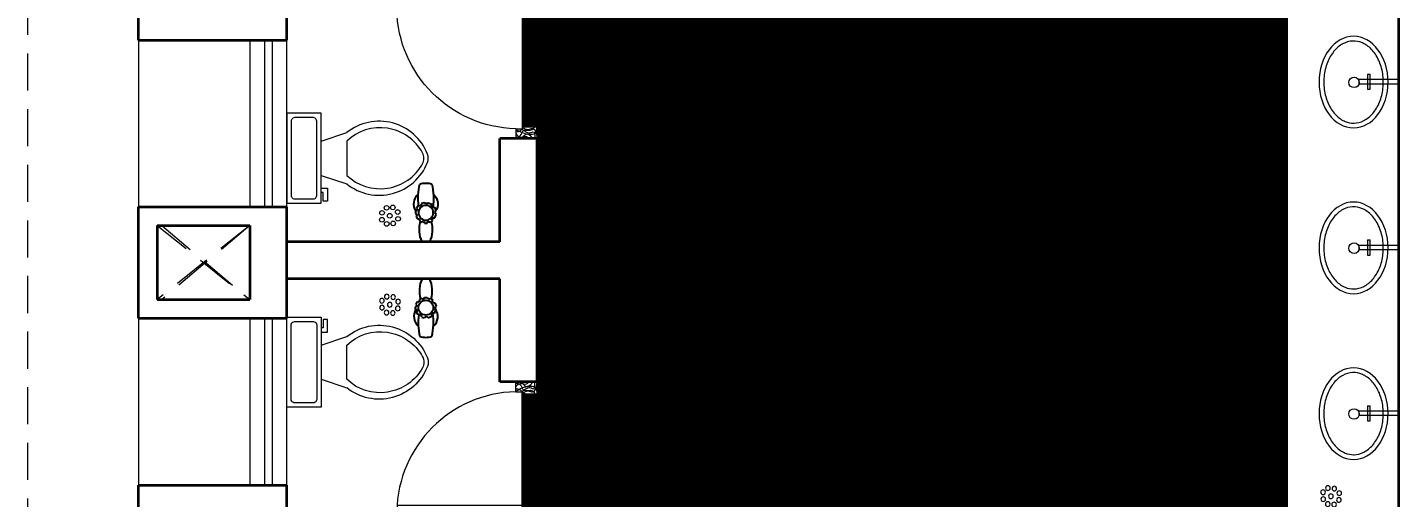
# Model space of a CAD drawing. Header units: millimetres. Extents: x -3092155 to 1661152, y -7085746 to -5505561.
# Drawn here: x -458014 to -450614, y -5519104 to -5516568 of the extents above; entities that cross this region are included whole.
import ezdxf

# ---------------------------------------------------------------- set-up
doc = ezdxf.new("R2010")
doc.units = ezdxf.units.MM
doc.header["$LTSCALE"] = 2
doc.header["$MEASUREMENT"] = 0
doc.linetypes.add('DASHED2', pattern=[0.375, 0.25, -0.125])
for name, color, linetype, lineweight in [('DOOR', 27, 'Continuous', 5), ('FIXTURE', 252, 'Continuous', 0), ('glass', 5, 'Continuous', 15), ('SILL', 74, 'Continuous', 20), ('tap', 97, 'Continuous', 25), ('TEXT', 7, 'Continuous', 13), ('WAll', 250, 'Continuous', 35)]:
    doc.layers.add(name, color=color, linetype=linetype, lineweight=lineweight)
doc.layers.add('DOT', color=7, linetype='DASHED2', lineweight=0, true_color=0x89067c)
doc.layers.add('partation wall', color=7, linetype='Continuous', lineweight=20, true_color=0x525023)
doc.styles.add('style2', font='')
doc.styles.get('style2').set_extended_font_data('Verdana')

# ---------------------------------------------------------------- blocks, each defined once
blk = doc.blocks.new('basin')
at = {"layer": 'FIXTURE', "ltscale": 100}
for p, q in [((-2211987.938715757, -6264987.148804934), (-2211772.992844919, -6264987.148804934)), ((-2211987.938715757, -6264987.148804934), (-2211772.992844919, -6264987.148804934)), ((-2211987.938715757, -6265009.079755379), (-2211987.938715757, -6264987.148804934)), ((-2211772.992844919, -6265009.079755379), (-2211987.938715757, -6265009.079755379)), ((-2211772.992844919, -6265009.079755379), (-2211987.938715757, -6265009.079755379)), ((-2211834.434049898, -6265039.442043141), (-2211834.434049898, -6264957.473339595)), ((-2211834.434049898, -6265039.442043141), (-2211834.434049898, -6264957.473339595)), ((-2211820.780448789, -6264957.473339595), (-2211834.434049898, -6264957.473339595)), ((-2211820.780448789, -6264957.473339595), (-2211820.780448789, -6265039.442043141)), ((-2211820.780448789, -6264957.473339595), (-2211820.780448789, -6265039.442043141)), ((-2211772.992844919, -6264987.148804934), (-2211772.992844919, -6265009.079755379)), ((-2211772.992844919, -6264987.148804934), (-2211772.992844919, -6265009.079755379)), ((-2211820.780448789, -6265039.442043141), (-2211834.434049898, -6265039.442043141)), ((-2211820.780448789, -6265039.442043141), (-2211834.434049898, -6265039.442043141))]:
    blk.add_line(p, q, dxfattribs=at)
blk.add_ellipse((-2211744.932430512, -6265000.506316868), major_axis=(2.915424e-10, -247.0875245118513), ratio=0.7539776258967086, dxfattribs=at)
blk.add_ellipse((-2211744.932430512, -6265000.506316868), major_axis=(2.915424e-10, -247.0875245118513), ratio=0.7539776258967086, dxfattribs=at)
at = {"layer": 'FIXTURE', "ltscale": 100, "extrusion": (0, 0, -1)}
blk.add_ellipse((-2211747.522520602, -6265002.133596567), major_axis=(20.03121675459523, -20.03121675459679), ratio=0.9999999999889306, start_param=5.497787143776604, end_param=11.78097245095619, dxfattribs=at)
at = {"layer": 'FIXTURE', "ltscale": 100}
blk.add_open_spline([(-2211744.932430512, -6265222.038285823), (-2211729.844293521, -6265222.038285823), (-2211714.739852813, -6265219.070630708), (-2211682.622715539, -6265206.033627897), (-2211665.761983091, -6265194.711424908), (-2211635.378659516, -6265164.193944704), (-2211621.900036702, -6265145.00447096), (-2211600.562855119, -6265100.996509678), (-2211592.718241542, -6265076.202318988), (-2211583.953789949, -6265024.297389695), (-2211583.036282316, -6264997.206682354), (-2211588.277771043, -6264944.378497712), (-2211594.435543491, -6264918.660377393), (-2211612.828332594, -6264872.031044121), (-2211625.054080086, -6264851.143239369), (-2211653.559044012, -6264816.786227185), (-2211669.802049444, -6264803.333305369), (-2211703.895768676, -6264784.93182289), (-2211721.716013914, -6264779.936251332), (-2211757.383691007, -6264778.264640405), (-2211775.300297067, -6264781.575023151), (-2211809.972882216, -6264796.602206854), (-2211826.717285034, -6264808.376788828), (-2211856.731163882, -6264839.720164848), (-2211869.958094649, -6264859.280506238), (-2211890.693794102, -6264903.872177592), (-2211898.189733753, -6264928.879336645), (-2211906.219139269, -6264981.017124497), (-2211906.750537866, -6265008.127891761), (-2211900.761562046, -6265060.800402235), (-2211894.242617634, -6265086.342674639), (-2211875.212275237, -6265132.452634026), (-2211862.711003343, -6265152.996676163), (-2211833.78486346, -6265186.564038917), (-2211817.397999551, -6265199.572846884), (-2211783.134118604, -6265217.075971182), (-2211765.283165971, -6265221.62072397), (-2211746.60752821, -6265222.029128866), (-2211745.769979356, -6265222.038285823), (-2211744.932430512, -6265222.038285823)], degree=3, knots=[0, 0, 0, 0, 0.2970024838256002, 0.2970024838256002, 0.6481610773725, 0.6481610773725, 0.9993196709193995, 0.9993196709193995, 1.350478264466299, 1.350478264466299, 1.701636858013198, 1.701636858013198, 2.052795451560098, 2.052795451560098, 2.403954045106998, 2.403954045106998, 2.755112638653898, 2.755112638653898, 3.106271232200797, 3.106271232200797, 3.457429825747696, 3.457429825747696, 3.808588419294596, 3.808588419294596, 4.159747012841496, 4.159747012841496, 4.510905606388394, 4.510905606388394, 4.862064199935295, 4.862064199935295, 5.213222793482194, 5.213222793482194, 5.564381387029092, 5.564381387029092, 5.915539980575991, 5.915539980575991, 6.266698574122892, 6.266698574122892, 6.283185307179584, 6.283185307179584, 6.283185307179584, 6.283185307179584], dxfattribs=at)
blk.add_open_spline([(-2211744.932430512, -6265222.038285823), (-2211729.844293521, -6265222.038285823), (-2211714.739852813, -6265219.070630708), (-2211682.622715539, -6265206.033627897), (-2211665.761983091, -6265194.711424908), (-2211635.378659516, -6265164.193944704), (-2211621.900036702, -6265145.00447096), (-2211600.562855119, -6265100.996509678), (-2211592.718241542, -6265076.202318988), (-2211583.953789949, -6265024.297389695), (-2211583.036282316, -6264997.206682354), (-2211588.277771043, -6264944.378497712), (-2211594.435543491, -6264918.660377393), (-2211612.828332594, -6264872.031044121), (-2211625.054080086, -6264851.143239369), (-2211653.559044012, -6264816.786227185), (-2211669.802049444, -6264803.333305369), (-2211703.895768676, -6264784.93182289), (-2211721.716013914, -6264779.936251332), (-2211757.383691007, -6264778.264640405), (-2211775.300297067, -6264781.575023151), (-2211809.972882216, -6264796.602206854), (-2211826.717285034, -6264808.376788828), (-2211856.731163882, -6264839.720164848), (-2211869.958094649, -6264859.280506238), (-2211890.693794102, -6264903.872177592), (-2211898.189733753, -6264928.879336645), (-2211906.219139269, -6264981.017124497), (-2211906.750537866, -6265008.127891761), (-2211900.761562046, -6265060.800402235), (-2211894.242617634, -6265086.342674639), (-2211875.212275237, -6265132.452634026), (-2211862.711003343, -6265152.996676163), (-2211833.78486346, -6265186.564038917), (-2211817.397999551, -6265199.572846884), (-2211783.134118604, -6265217.075971182), (-2211765.283165971, -6265221.62072397), (-2211746.60752821, -6265222.029128866), (-2211745.769979356, -6265222.038285823), (-2211744.932430512, -6265222.038285823)], degree=3, knots=[0, 0, 0, 0, 0.2970024838256002, 0.2970024838256002, 0.6481610773725, 0.6481610773725, 0.9993196709193995, 0.9993196709193995, 1.350478264466299, 1.350478264466299, 1.701636858013198, 1.701636858013198, 2.052795451560098, 2.052795451560098, 2.403954045106998, 2.403954045106998, 2.755112638653898, 2.755112638653898, 3.106271232200797, 3.106271232200797, 3.457429825747696, 3.457429825747696, 3.808588419294596, 3.808588419294596, 4.159747012841496, 4.159747012841496, 4.510905606388394, 4.510905606388394, 4.862064199935295, 4.862064199935295, 5.213222793482194, 5.213222793482194, 5.564381387029092, 5.564381387029092, 5.915539980575991, 5.915539980575991, 6.266698574122892, 6.266698574122892, 6.283185307179584, 6.283185307179584, 6.283185307179584, 6.283185307179584], dxfattribs=at)
blk = doc.blocks.new('Toilet - top')
for p, q in [((9.750000020786107, -4.499999875283331), (9.750000020786107, -1.499999958427777)), ((-4.874999573884722, -6.374999823318057), (-3.374999615456943, -6.374999823318057)), ((-4.874999573884722, -7.124999802531942), (-4.874999573884722, -6.374999823318057)), ((-2.624999636243054, -7.124999802531942), (-4.874999573884722, -7.124999802531942)), ((-3.374999615456943, -6.374999823318057), (-3.374999615456943, -5.999999833711112)), ((-2.624999636243054, -5.999999833711112), (-2.624999636243054, -7.124999802531942)), ((-0.3749996986013899, -5.999999833711112), (-1.874999657029167, -10.49999970899444)), ((5.625000135109722, -5.999999833711112), (7.125000093537498, -10.49999970899444)), ((5.625000135109722, -10.49999970899444), (-0.3749996986013899, -10.49999970899444))]:
    blk.add_line(p, q)
blk.add_lwpolyline([(10.5, -5.999999833711112), (10.5, 0), (-5.249999563491668, 0), (-5.249999563491668, -5.999999833711112)], close=True)
for points in [[(-4.499999584277778, -1.499999958427777), (-4.499999584277778, -4.499999875283331)], [(9.00000004157222, -0.7499999792138891), (-3.74999960506389, -0.7499999792138891)], [(-3.74999960506389, -5.249999854497221), (9.00000004157222, -5.249999854497221)]]:
    blk.add_lwpolyline(points)
for centre, radius, start, end in [((-3.843749602465627, -1.406249961026039), 0.6629126066274994, 81.86989999999999, 188.1301), ((9.093750038973957, -1.406249961026039), 0.6629126066274994, 351.8699, 98.13009999999998), ((-3.843749602465627, -4.593749872685068), 0.6629126066274994, 171.869898, 278.1301), ((9.093750038973957, -4.593749872685068), 0.6629126066274994, 261.8699, 8.130099999999992), ((5.264671971487866, -16.1853708193428), 9.126764785180747, 141.4691096810948, 248.2605552621038), ((5.774968316447487, -16.3630565146643), 8.496884113945722, 136.3677254423718, 240.9979693939525), ((-0.0146246611728551, -16.18535307943234), 9.126775425236774, 291.7392742039648, 38.53070636800451), ((-0.5249176984752985, -16.36303902073235), 8.496889430624533, 299.0017969815357, 43.63209216694732), ((2.625015013218892, -22.04524776254743), 2, 240.9979693939525, 299.0017969815356), ((2.625015773947752, -22.80526443344873), 2, 248.2605552621038, 291.7392742039647)]:
    blk.add_arc(centre, radius, start, end)
blk = doc.blocks.new('A$C3DC14F32')
at = {"layer": 'DOOR', "ltscale": 100}
for p, q in [((52.99949478264897, 114.9996921028942), (52.99949478264899, 756.7428243851377)), ((83.99949478264897, 79.99969210289419), (83.99949478264898, 755.4110343496443)), ((-0.0005052173510194, -0.000307897105813), (-0.0005052173510194, 114.9996921028942)), ((52.99949478264897, 114.9996921028942), (-0.0005052173510194, 114.9996921028942)), ((52.99949478264897, 79.99969210289419), (52.99949478264897, 114.9996921028942)), ((52.99949478264897, 79.99969210289419), (696.999494782649, 79.99969210289419)), ((64.99949478264897, -0.0003078980371356), (64.99949478264897, 79.99969210289419)), ((684.9994947826488, 79.99969210289419), (684.9994947826488, -0.0003078980371356)), ((696.999494782649, 114.9996921028942), (696.999494782649, 79.99969210289419)), ((696.999494782649, 114.9996921028942), (749.999494782649, 114.9996921028942)), ((749.999494782649, 114.9996921028942), (749.999494782649, -0.000307897105813)), ((64.99949478264897, -0.0003078980371356), (-0.0005052173510194, -0.000307897105813)), ((684.9994947826488, -0.0003078980371356), (749.9994947826491, -0.0003078980371356))]:
    blk.add_line(p, q, dxfattribs=at)
blk.add_arc((40.31417776597399, 100.008927482144), 656.8563987731303, 1.307716759455737, 88.89342584686472, dxfattribs=at)
for points in [[(49.99949478264897, 114.9996921028942), (28.5, 70), (14.5, 33.5), (-0.0005052173510194, 24)], [(26.49949478264898, 114.9996921028942), (8, 91.5), (10.5, 56), (-0.0005052173510194, 44.5)], [(52.99949478264897, 82), (32.5, 31.5), (37, 21), (-0.0005052173510194, 12)], [(-0.0005052173510194, 81), (22.5, 62.5), (25, 15), (64.99949478264897, -0.0003078980371356)], [(62, 79.99969210289419), (49, 49), (54, 23.5), (4, -0.000307897105813)], [(7.000000000465661, 114.9996921028942), (15, 90.5), (41.5, 75), (48, 24.5), (64.99949478264897, 10)], [(37.00000000046565, 114.9996921028942), (40, 96), (56, 76), (64.99949478264897, 61)], [(742.9989895648323, 114.9996921028942), (734.998989565298, 90.5), (708.4989895652977, 75), (701.998989565298, 24.5), (684.9994947826488, 10)], [(712.9989895648323, 114.9996921028942), (709.998989565298, 96), (693.9989895652977, 76), (684.9994947826488, 61)], [(749.999494782649, 81), (727.4989895652978, 62.5), (724.9989895652977, 15), (684.9994947826488, -0.0003078980371356)], [(687.9989895652977, 79.99969210289419), (700.9989895652977, 49), (695.9989895652977, 23.5), (745.9989895652977, -0.000307897105813)], [(696.999494782649, 82), (717.4989895652977, 31.5), (712.9989895652977, 21), (749.999494782649, 12)], [(699.999494782649, 114.9996921028942), (721.4989895652977, 70), (735.498989565298, 33.5), (749.999494782649, 24)], [(723.499494782649, 114.9996921028942), (741.9989895652977, 91.5), (739.498989565298, 56), (749.999494782649, 44.5)]]:
    blk.add_spline(points, degree=3, dxfattribs=at)
blk = doc.blocks.new('14')
at = {"layer": 'FIXTURE', "ltscale": 15000}
for centre in [(-38.20844072954995, 36.0154674127698), (-64.68213853077668, 9.495943598449239), (-56.98899096832612, 27.93758214637637), (-38.12322247237899, 9.495943598449236), (-20.2151071971748, 27.0380796417594), (-12.13889834866859, 9.495943598449236), (-56.95706919417716, -7.848507821559906), (-38.20844072954996, -15.28902206820631), (-18.61901848972775, -8.359989639371632)]:
    blk.add_circle(centre, 6.965944811660197, dxfattribs=at)
blk = doc.blocks.new('ryr')
at = {"layer": 'tap', "ltscale": 100}
for p, q in [((1982562.6397905, -4956366.830942098), (1982560.619417549, -4956373.748985207)), ((1982569.018644572, -4956357.754817451), (1982576.059878631, -4956352.883035951)), ((1982583.737675077, -4956350.44548549), (1982590.202268639, -4956350.139865152)), ((1982598.167661398, -4956351.876693387), (1982604.579008114, -4956355.304493397)), ((1982610.690104417, -4956361.283024868), (1982614.049456018, -4956367.114631121)), ((1982666.278792854, -4956367.768315107), (1982666.287072216, -4956388.375991837)), ((1982561.079463562, -4956384.703346794), (1982565.096674409, -4956394.370811427)), ((1982572.831709136, -4956401.424545053), (1982582.244357445, -4956405.415036406)), ((1982601.526662083, -4956402.744159232), (1982592.781080879, -4956405.710433228)), ((1982613.723516514, -4956389.770130052), (1982610.08629866, -4956395.641961147)), ((1982616.002023037, -4956374.114746697), (1982616.037314679, -4956381.777848398))]:
    blk.add_line(p, q, dxfattribs=at)
blk.add_circle((1982588.283364309, -4956378.074034302), 20, dxfattribs=at)
for centre, radius, start, end in [((1982556.196415525, -4956378.074034302), 48.00995838109209, 160.1952473060995, 199.8047526939004), ((1982547.685375614, -4956509.021082662), 151.7093994229934, 81.76230417884105, 103.9834318662461), ((1982564.445824714, -4956380.45154472), 34.64069505713051, 56.55277587514192, 138.7143302402152), ((1982563.234411473, -4956360.46920614), 6.389464648687468, 264.6601720458993, 25.13943216500143), ((1982579.446505095, -4956350.239695132), 4.296101661263567, 217.9728670969993, 357.2543869593875), ((1982594.646703805, -4956348.890665844), 4.616654942065941, 195.6991030066236, 319.6996369507292), ((1982608.779900129, -4956357.123019014), 4.577611728740137, 156.5926791675466, 294.6637864751611), ((1982615.41065981, -4956370.507321732), 3.655574557478431, 111.8614756836552, 279.3096630897456), ((1982633.110303181, -4956440.782698616), 80.1950678442886, 65.5624695641667, 105.3326518006847), ((1982547.685375614, -4956247.126985941), 151.7093994229934, 256.0165681337539, 279.8379305379639), ((1982564.443915571, -4956375.699608197), 34.64069505713051, 221.3317081846367, 306.2699323172791), ((1982556.944758322, -4956379.390149402), 6.732447841380619, 307.8898860605086, 56.91974426233791), ((1982568.619799926, -4956398.275333967), 5.259059769223807, 323.2148265677761, 132.0605413497072), ((1982587.381802387, -4956410.234905004), 7.044464055513258, 39.96174969293975, 136.8267596166059), ((1982588.283364309, -4956378.074034302), 28, 279.2436243042187, 279.2438643274891), ((1982607.803097933, -4956401.599361283), 6.379985056878329, 69.03030871157539, 190.3369005336596), ((1982633.110303181, -4956315.365369986), 80.1950678442886, 254.6673482038987, 294.4375304516508), ((1982616.778405089, -4956386.323464932), 4.605631841286484, 99.25969699666588, 228.4484114278765)]:
    blk.add_arc(centre, radius, start, end, dxfattribs=at)

msp = doc.modelspace()

# ---------------------------------------------------------------- hatches: boundary and pattern name
at = {"layer": 'WAll', "ltscale": 100, "true_color": 0xf8dfe3, "transparency": 33554585}
h = msp.add_hatch(dxfattribs=at)
h.set_pattern_fill('_USER', color=254, scale=10, pattern_type=0)
h.set_pattern_definition([(0, (0, 0), (0, 10), [])])
edge = h.paths.add_edge_path()
edge.add_line((-451213.5517547432, -5516392.470328278), (-451888.551754746, -5516392.470328277))
edge.add_line((-451888.551754746, -5516392.470328277), (-452538.5517547451, -5516392.470328277))
edge.add_line((-452538.5517547451, -5516392.470328277), (-452538.5517547451, -5515408.241675545))
edge.add_ellipse((-452592.2759745941, -5514809.440035895), major_axis=(-214.5024075598388, 561.305066925244), ratio=0.9999999999994932, start_angle=164.5469100074686, end_angle=243.1844902907699, ccw=False)
edge.add_line((-452538.5319437776, -5515408.238048099), (-452534.5654156642, -5514811.219876856))
edge.add_line((-452534.5654156642, -5514811.219876856), (-452538.551754746, -5514811.219876856))
edge.add_line((-452538.551754746, -5514811.219876856), (-453438.551754746, -5514811.219876856))
edge.add_line((-453438.551754746, -5514811.219876856), (-454038.5517547451, -5514811.219876852))
edge.add_line((-454038.5517547451, -5514811.219876852), (-455113.5517547511, -5514811.219876857))
edge.add_line((-455113.5517547511, -5514811.219876857), (-455263.5517547511, -5514811.219876857))
edge.add_line((-455263.5517547511, -5514811.219876857), (-455263.5517547511, -5515467.469989684))
edge.add_line((-455263.5517547511, -5515467.469989684), (-455262.8307561762, -5515467.469996019))
edge.add_spline(control_points=[(-455270.0323740368, -5515502.161431476), (-455267.2238823939, -5515493.321050787), (-455265.3845413607, -5515482.395772873), (-455263.5452003276, -5515471.47049496)], knot_values=[90.3184511734665, 90.3184511734665, 90.3184511734665, 90.3184511734665, 114.8480644490307, 114.8480644490307, 114.8480644490307, 114.8480644490307], degree=3, periodic=0)
edge.add_line((-455263.5452003266, -5515471.470494955), (-455263.5457362741, -5515532.469989739))
edge.add_line((-455263.5457362741, -5515532.469989739), (-455343.5457362719, -5515532.469286852))
edge.add_line((-455343.5457362719, -5515532.469286852), (-455343.5511836522, -5516152.469286828))
edge.add_line((-455343.5511836522, -5516152.469286828), (-455263.5511836543, -5516152.469989716))
edge.add_line((-455263.5511836543, -5516152.469989716), (-455263.5517547516, -5516217.469989713))
edge.add_line((-455263.5517547516, -5516217.469989713), (-455263.5517547523, -5516417.469989711))
edge.add_line((-455263.5517547523, -5516417.469989711), (-455263.5511836534, -5516482.469989712))
edge.add_line((-455263.5511836534, -5516482.469989712), (-455343.5511836513, -5516482.4706926))
edge.add_line((-455343.5511836513, -5516482.4706926), (-455343.545736271, -5517102.470692577))
edge.add_line((-455343.545736271, -5517102.470692577), (-455263.5457362732, -5517102.469989689))
edge.add_line((-455263.5457362732, -5517102.469989689), (-455263.5451651769, -5517167.469989686))
edge.add_line((-455263.5451651769, -5517167.469989686), (-455263.5517547511, -5518479.970215395))
edge.add_line((-455263.5517547511, -5518479.970215395), (-455262.8307561744, -5518479.97022173))
edge.add_spline(control_points=[(-455270.0323740349, -5518514.661657186), (-455267.223882392, -5518505.821276499), (-455265.3845413589, -5518494.895998584), (-455263.5452003257, -5518483.97072067)], knot_values=[90.3184511734665, 90.3184511734665, 90.3184511734665, 90.3184511734665, 114.8480644490307, 114.8480644490307, 114.8480644490307, 114.8480644490307], degree=3, periodic=0)
edge.add_line((-455263.5452003247, -5518483.970720666), (-455263.5457362722, -5518544.97021545))
edge.add_line((-455263.5457362722, -5518544.97021545), (-455343.5457362701, -5518544.969512562))
edge.add_line((-455343.5457362701, -5518544.969512562), (-455343.5511836503, -5519164.969512539))
edge.add_line((-455343.5511836503, -5519164.969512539), (-455263.5511836525, -5519164.970215427))
edge.add_line((-455263.5511836525, -5519164.970215427), (-455263.5517547497, -5519229.970215424))
edge.add_line((-455263.5517547497, -5519229.970215424), (-455263.5517547511, -5519429.970215419))
edge.add_line((-455263.5517547511, -5519429.970215419), (-455263.5511836525, -5519494.97021542))
edge.add_line((-455263.5511836525, -5519494.97021542), (-455343.5511836503, -5519494.970918308))
edge.add_line((-455343.5511836503, -5519494.970918308), (-455343.5457362701, -5520114.970918285))
edge.add_line((-455343.5457362701, -5520114.970918285), (-455263.5457362722, -5520114.970215397))
edge.add_line((-455263.5457362722, -5520114.970215397), (-455263.5451651759, -5520179.970215394))
edge.add_line((-455263.5451651759, -5520179.970215394), (-455263.5517547511, -5520936.220328277))
edge.add_line((-455263.5517547511, -5520936.220328277), (-456613.5517547523, -5520936.220328277))
edge.add_line((-456613.5517547523, -5520936.220328277), (-456613.5517547523, -5521136.220328277))
edge.add_line((-456613.5517547523, -5521136.220328277), (-456613.5517547523, -5521573.670328274))
edge.add_line((-456613.5517547523, -5521573.670328274), (-455938.5517547483, -5521573.670328274))
edge.add_line((-455938.5517547483, -5521573.670328274), (-455938.5517547483, -5521623.670328274))
edge.add_line((-455938.5517547483, -5521623.670328274), (-456613.5517547523, -5521623.670328274))
edge.add_line((-456613.5517547523, -5521623.670328274), (-456613.5517547523, -5521752.605965219))
edge.add_ellipse((-456613.5517547402, -5521949.355965219), major_axis=(438.130792699987, 8.515083419788391e-11), ratio=0.4490668158417386, start_angle=269.999999999995, end_angle=449.999999999995, ccw=False)
edge.add_line((-456613.5517547523, -5522146.10596522), (-456613.5517547523, -5522323.670328273))
edge.add_line((-456613.5517547523, -5522323.670328273), (-455938.5517547483, -5522323.670328273))
edge.add_line((-455938.5517547483, -5522323.670328273), (-455938.5517547483, -5522373.670328273))
edge.add_line((-455938.5517547483, -5522373.670328273), (-456613.5517547523, -5522373.670328273))
edge.add_line((-456613.5517547523, -5522373.670328273), (-456613.5517547523, -5522606.384058201))
edge.add_ellipse((-456613.5517547409, -5522803.134058201), major_axis=(-438.130792699987, 8.515083419788391e-11), ratio=0.4490668158417386, start_angle=90.00000000000489, end_angle=270.000000000005, ccw=False)
edge.add_line((-456613.5517547523, -5522999.884058201), (-456613.5517547523, -5523073.670328275))
edge.add_line((-456613.5517547523, -5523073.670328275), (-455938.5517547483, -5523073.670328275))
edge.add_line((-455938.5517547483, -5523073.670328275), (-455938.5517547483, -5523123.670328274))
edge.add_line((-455938.5517547483, -5523123.670328274), (-456613.5517547523, -5523123.670328274))
edge.add_line((-456613.5517547523, -5523123.670328274), (-456613.5517547523, -5523174.419627686))
edge.add_ellipse((-456604.0607911001, -5523371.542511092), major_axis=(-438.130792699987, 8.515083419788391e-11), ratio=0.4490668158417386, start_angle=90.00000000000497, end_angle=270.000000000005)
edge.add_line((-456613.9400910932, -5523568.680651555), (-456613.9400910932, -5523761.218916334))
edge.add_line((-456613.9400910932, -5523761.218916334), (-453613.5517547474, -5523761.218916331))
edge.add_line((-453613.5517547474, -5523761.218916331), (-453613.5517043913, -5523637.282243518))
edge.add_ellipse((-453613.5517547433, -5523440.53224154), major_axis=(-438.130792699987, 8.515083419788391e-11), ratio=0.4490668158417386, start_angle=-89.99999999999501, end_angle=90.00000000000497)
edge.add_line((-453613.5515445101, -5523243.78223328), (-453613.5515084253, -5523154.970328272))
edge.add_line((-453613.5515084253, -5523154.970328272), (-454363.551754746, -5523154.970328272))
edge.add_line((-454363.551754746, -5523154.970328272), (-454363.5517547474, -5523104.970328273))
edge.add_line((-454363.5517547474, -5523104.970328273), (-453613.55148811, -5523104.970328273))
edge.add_line((-453613.55148811, -5523104.970328273), (-453613.55141872, -5522934.18732882))
edge.add_ellipse((-453613.551754744, -5522737.437315619), major_axis=(438.130792699987, 8.515083419788391e-11), ratio=0.4490668158417386, start_angle=89.999999999995, end_angle=269.999999999995, ccw=False)
edge.add_line((-453613.5512588388, -5522540.687296135), (-453613.5512036962, -5522404.970328274))
edge.add_line((-453613.5512036962, -5522404.970328274), (-454363.551754746, -5522404.970328274))
edge.add_line((-454363.551754746, -5522404.970328274), (-454363.551754746, -5522354.970328274))
edge.add_line((-454363.551754746, -5522354.970328274), (-453613.5511833809, -5522354.970328274))
edge.add_line((-453613.5511833809, -5522354.970328274), (-453613.5510985182, -5522146.105991001))
edge.add_ellipse((-453613.5517547433, -5521949.355965219), major_axis=(-438.130792699987, 8.515083419788391e-11), ratio=0.4490668158417386, start_angle=-89.99999999999501, end_angle=90.00000000000497)
edge.add_line((-453613.5509386371, -5521752.605933156), (-453613.5508989671, -5521654.970328272))
edge.add_line((-453613.5508989671, -5521654.970328272), (-454363.551754746, -5521654.970328272))
edge.add_line((-454363.551754746, -5521654.970328272), (-454363.551754746, -5521604.970328272))
edge.add_line((-454363.551754746, -5521604.970328272), (-453613.5508786519, -5521604.970328272))
edge.add_line((-453613.5508786519, -5521604.970328272), (-453613.5505942381, -5520904.970328273))
edge.add_line((-453613.5505942381, -5520904.970328273), (-454363.551754746, -5520904.970328273))
edge.add_line((-454363.551754746, -5520904.970328273), (-454363.551754746, -5520854.970328273))
edge.add_line((-454363.551754746, -5520854.970328273), (-453613.5505739228, -5520854.970328273))
edge.add_line((-453613.5505739228, -5520854.970328273), (-453613.5503722275, -5520358.557293562))
edge.add_spline(control_points=[(-453605.3838760343, -5520319.589805946), (-453608.7540660057, -5520330.198262772), (-453610.9612752454, -5520343.308596268), (-453613.1684844851, -5520356.418929765)], knot_values=[90.31845117357966, 90.31845117357966, 90.31845117357966, 90.31845117357966, 114.8480644490307, 114.8480644490307, 114.8480644490307, 114.8480644490307], degree=3, periodic=0)
edge.add_line((-453613.1684844862, -5520356.418929771), (-453613.1678413493, -5520283.219536032))
edge.add_line((-453613.1678413493, -5520283.219536032), (-453517.1678413555, -5520283.220379497))
edge.add_line((-453517.1678413555, -5520283.220379497), (-453517.1613044993, -5519539.220379554))
edge.add_line((-453517.1613044993, -5519539.220379554), (-453613.161304493, -5519539.219536088))
edge.add_line((-453613.161304493, -5519539.219536088), (-453613.1606191763, -5519461.219536094))
edge.add_line((-453613.1606191763, -5519461.219536094), (-453614.0179086343, -5519461.219536094))
edge.add_spline(control_points=[(-453613.1606613549, -5519466.020142355), (-453610.9536824928, -5519479.130514636), (-453608.7467036308, -5519492.240886916), (-453605.3767000738, -5519502.849402962)], knot_values=[90.31845117338801, 90.31845117338801, 90.31845117338801, 90.31845117338801, 114.8480644490307, 114.8480644490307, 114.8480644490307, 114.8480644490307], degree=3, periodic=0)
edge.add_line((-453613.551754746, -5519463.830009558), (-453613.5517547474, -5519261.219536096))
edge.add_line((-453613.5517547474, -5519261.219536096), (-451213.551754745, -5519261.219536097))
edge.add_line((-451213.551754745, -5519261.219536097), (-451213.5517547432, -5516392.470328278))
edge = h.paths.add_edge_path(flags=16)
edge.add_arc((-453778.5466104671, -5521069.969386831), 90, -11.731870557288573, 0, ccw=False)
edge.add_spline(control_points=[(-453690.4267231137, -5521088.26926259), (-453675.9208026839, -5521087.076476623), (-453661.2682287418, -5521086.220419096), (-453643.8874705089, -5521085.615215019), (-453641.2203943431, -5521085.533688787), (-453638.551754744, -5521085.463431)], knot_values=[1.629393126829684, 1.629393126829684, 1.629393126829684, 1.629393126829684, 1.733135721077058, 1.733135721077058, 1.751923432579979, 1.751923432579979, 1.751923432579979, 1.751923432579979], degree=3, periodic=0)
edge.add_line((-453638.551754744, -5521085.463431), (-453638.551754744, -5521428.305203263))
edge.add_spline(control_points=[(-453638.551754744, -5521428.305203263), (-453643.9182780948, -5521428.163879109), (-453649.2784799971, -5521427.97705712), (-453673.690084555, -5521426.91723423), (-453692.619702355, -5521425.512798539), (-453729.8497511339, -5521421.580638201), (-453748.150005433, -5521419.052886774), (-453783.765464843, -5521412.930078121), (-453801.0804981831, -5521409.334959967), (-453834.3841936439, -5521401.160184775), (-453850.372673545, -5521396.580402392), (-453880.7017038811, -5521386.54850847), (-453895.0420034949, -5521381.096161971), (-453921.7790733641, -5521369.466011458), (-453934.1753528269, -5521363.28783438), (-453953.0654663499, -5521352.507851815), (-453960.162984672, -5521348.053003637), (-453973.2982387082, -5521338.974466917), (-453979.3357075781, -5521334.350794259), (-453990.3044043891, -5521325.018819143), (-453995.2352345611, -5521320.310739139), (-454003.9722680082, -5521310.903467823), (-454007.7780717821, -5521306.204939901), (-454014.2874770469, -5521296.907267817), (-454016.9911654, -5521292.309344417), (-454021.3666100539, -5521283.272111357), (-454023.0396649539, -5521278.833935417), (-454025.4537276421, -5521270.105132329), (-454026.1969628981, -5521265.813932186), (-454026.8248219681, -5521257.282847713), (-454026.7104014382, -5521253.040270927), (-454025.612786124, -5521244.475551272), (-454024.628045968, -5521240.151138246), (-454021.7034937581, -5521231.342948169), (-454019.761552756, -5521226.859213974), (-454014.8242379131, -5521217.741227041), (-454011.8279410899, -5521213.108265284), (-454003.9856717449, -5521202.795091203), (-453998.884033625, -5521197.09833241), (-453987.044417653, -5521185.756304791), (-453980.3075342881, -5521180.112131184), (-453963.676425959, -5521167.866007002), (-453953.4162862462, -5521161.313861447), (-453930.7884179391, -5521148.747203877), (-453918.421655643, -5521142.732356531), (-453889.3964081294, -5521130.380835817), (-453872.366323625, -5521124.187859098), (-453854.273315608, -5521118.605444735)], knot_values=[2.172745440715508, 2.172745440715508, 2.172745440715508, 2.172745440715508, 2.210526734302566, 2.210526734302566, 2.345144635670623, 2.345144635670623, 2.479762537038681, 2.479762537038681, 2.614380438406735, 2.614380438406735, 2.748998339774793, 2.748998339774793, 2.883616241142849, 2.883616241142849, 3.018234142510903, 3.018234142510903, 3.108758861150935, 3.108758861150935, 3.199283579790968, 3.199283579790968, 3.289808298430998, 3.289808298430998, 3.380333017071028, 3.380333017071028, 3.47085773571106, 3.47085773571106, 3.561382454351091, 3.561382454351091, 3.651907172991123, 3.651907172991123, 3.742431891631154, 3.742431891631154, 3.832956610271186, 3.832956610271186, 3.923481328911217, 3.923481328911217, 4.014006047551247, 4.014006047551247, 4.123296199989403, 4.123296199989403, 4.232586352427557, 4.232586352427557, 4.364909067271058, 4.364909067271058, 4.49723178211456, 4.49723178211456, 4.653792164885234, 4.653792164885234, 4.653792164885234, 4.653792164885234], degree=3, periodic=0)
edge.add_arc((-453778.5466104671, -5521069.969386831), 90, 180, 212.7109165415919, ccw=False)
edge.add_arc((-453778.5466104671, -5521069.969386831), 90, 0, 180, ccw=False)
h.paths.add_polyline_path([(-453701.4037533243, -5521069.969386831, -1), (-453855.68946761, -5521069.969386831, -1)], flags=0)
h.paths.add_polyline_path([(-453749.3420432089, -5521025.326083656, -1.362242560660526), (-453783.4774609104, -5521026.660839181, -1.031348800654488), (-453808.5309836502, -5521027.434300624, -1.362242560660526), (-453774.3955659486, -5521026.099545099, -1.031348800654488)], flags=0)
h.paths.add_polyline_path([(-453807.8034589118, -5521054.366620097, -1), (-453832.8808602337, -5521054.366620097, -1)], flags=0)
h.paths.add_polyline_path([(-453723.086448128, -5521049.908724577, -1), (-453748.16384945, -5521049.908724577, -1)], flags=0)
h.paths.add_polyline_path([(-453766.0615568682, -5521070.113092654, -1), (-453791.1389581902, -5521070.113092654, -1)], flags=0)
h.paths.add_polyline_path([(-453721.2873290016, -5521086.664102072, -1), (-453746.3647303235, -5521086.664102072, -1)], flags=0)
h.paths.add_polyline_path([(-453808.4508865005, -5521091.762787933, -0.3206569702544718), (-453804.504255357, -5521105.801638082, -1.290558377308122), (-453772.7963271182, -5521112.284391875, -1.037790150873015), (-453747.7533990436, -5521111.355246541, -1.385290157505288), (-453782.4538235269, -5521113.002006602, -1.037790150873015), (-453807.4967516015, -5521113.931151936, -0.3206569702544718), (-453811.443382745, -5521099.892301787, -0.6974955149400841), (-453833.5282878224, -5521091.762787933, -1)], flags=0)
h.paths.add_polyline_path([(-453674.682547444, -5521254.134342341, -1), (-453740.682547444, -5521254.134342341, -1)], flags=0)
h.paths.add_polyline_path([(-453707.682547444, -5521251.924885347), (-453705.1760445496, -5521254.134342341), (-453707.682547444, -5521254.134342341)], flags=0)
edge = h.paths.add_edge_path(flags=16)
edge.add_arc((-456448.9053287394, -5521101.185081465), 90.00000000000001, -49.8409001360518, 0, ccw=False)
edge.add_spline(control_points=[(-456390.8632223145, -5521169.968174459), (-456386.3890950479, -5521171.202314312), (-456381.9706791625, -5521172.472745046), (-456357.7321834209, -5521179.732762682), (-456339.0856917369, -5521186.420738922), (-456308.6818538419, -5521199.358910538), (-456296.3150915458, -5521205.373757885), (-456273.6872232388, -5521217.940415455), (-456263.4270835259, -5521224.49256101), (-456246.7959751968, -5521236.738685192), (-456240.0590918319, -5521242.382858799), (-456228.2194758599, -5521253.724886417), (-456223.11783774, -5521259.421645211), (-456215.275568395, -5521269.734819291), (-456212.2792715718, -5521274.367781049), (-456207.341956729, -5521283.485767982), (-456205.4000157268, -5521287.969502176), (-456202.4754635169, -5521296.777692254), (-456201.4907233609, -5521301.102105279), (-456200.3931080467, -5521309.666824935), (-456200.2786875168, -5521313.90940172), (-456200.9065465868, -5521322.440486194), (-456201.6497818428, -5521326.731686337), (-456204.063844531, -5521335.460489425), (-456205.736899431, -5521339.898665365), (-456210.1123440849, -5521348.935898425), (-456212.816032438, -5521353.533821825), (-456219.3254377028, -5521362.831493909), (-456223.1312414767, -5521367.53002183), (-456231.8682749238, -5521376.937293147), (-456236.7991050958, -5521381.645373151), (-456247.7678019068, -5521390.977348267), (-456253.8052707767, -5521395.601020925), (-456266.9405248129, -5521404.679557645), (-456274.038043135, -5521409.134405822), (-456292.928156658, -5521419.914388387), (-456305.3244361208, -5521426.092565466), (-456332.06150599, -5521437.722715979), (-456346.4018056038, -5521443.175062478), (-456376.7308359399, -5521453.2069564), (-456392.719315841, -5521457.786738782), (-456426.0230113018, -5521465.961513975), (-456443.3380446419, -5521469.556632129), (-456478.9535040519, -5521475.679440781), (-456497.253758351, -5521478.207192209), (-456534.4838071299, -5521482.139352547), (-456553.41342493, -5521483.543788237), (-456577.8250294878, -5521484.603611127), (-456583.1852313901, -5521484.790433116), (-456588.5517547409, -5521484.93175727)], knot_values=[2.121685037672242, 2.121685037672242, 2.121685037672242, 2.121685037672242, 2.159024577197786, 2.159024577197786, 2.329305823486181, 2.329305823486181, 2.461628538329683, 2.461628538329683, 2.593951253173184, 2.593951253173184, 2.703241405611338, 2.703241405611338, 2.812531558049494, 2.812531558049494, 2.903056276689524, 2.903056276689524, 2.993580995329555, 2.993580995329555, 3.084105713969587, 3.084105713969587, 3.174630432609618, 3.174630432609618, 3.26515515124965, 3.26515515124965, 3.355679869889681, 3.355679869889681, 3.446204588529713, 3.446204588529713, 3.536729307169743, 3.536729307169743, 3.627254025809773, 3.627254025809773, 3.717778744449806, 3.717778744449806, 3.808303463089838, 3.808303463089838, 3.942921364457892, 3.942921364457892, 4.077539265825948, 4.077539265825948, 4.212157167194007, 4.212157167194007, 4.34677506856206, 4.34677506856206, 4.481392969930118, 4.481392969930118, 4.616010871298175, 4.616010871298175, 4.653792164885234, 4.653792164885234, 4.653792164885234, 4.653792164885234], degree=3, periodic=0)
edge.add_line((-456588.5517547409, -5521484.93175727), (-456588.5517547409, -5521142.089985007))
edge.add_spline(control_points=[(-456588.5517547409, -5521142.089985007), (-456585.8831151418, -5521142.160242795), (-456583.216038976, -5521142.241769027), (-456562.5915246239, -5521142.959921826), (-456544.7261140795, -5521144.097125347), (-456527.1065435591, -5521145.733594356)], knot_values=[1.629393126829684, 1.629393126829684, 1.629393126829684, 1.629393126829684, 1.648180838332605, 1.648180838332605, 1.774791159278369, 1.774791159278369, 1.774791159278369, 1.774791159278369], degree=3, periodic=0)
edge.add_arc((-456448.9053287394, -5521101.185081465), 90.00000000000001, 180, 209.6686607694977, ccw=False)
edge.add_arc((-456448.9053287394, -5521101.185081465), 90, 0, 180, ccw=False)
h.paths.add_polyline_path([(-456371.7624715966, -5521101.185081465, -1), (-456526.0481858823, -5521101.185081465, -1)], flags=0)
h.paths.add_polyline_path([(-456419.7007614821, -5521056.541778291, -1.36224256066053), (-456453.8361791837, -5521057.876533816, -1.03134880065479), (-456478.8897019234, -5521058.649995258, -1.362242560660512), (-456444.7542842219, -5521057.315239733, -1.031348800654185)], flags=0)
h.paths.add_polyline_path([(-456393.4451664013, -5521081.124419211, -1), (-456418.5225677232, -5521081.124419211, -1)], flags=0)
h.paths.add_polyline_path([(-456391.6460472748, -5521117.879796706, -1), (-456416.7234485968, -5521117.879796706, -1)], flags=0)
h.paths.add_polyline_path([(-456436.4202751414, -5521101.328787289, -1), (-456461.4976764634, -5521101.328787289, -1)], flags=0)
h.paths.add_polyline_path([(-456478.162177185, -5521085.582314732, -1), (-456503.239578507, -5521085.582314732, -1)], flags=0)
h.paths.add_polyline_path([(-456418.1121173168, -5521142.570941175, -1.385290157505288), (-456452.8125418001, -5521144.217701236, -1.037790150873142), (-456477.8554698747, -5521145.14684657, -0.3206569702544725), (-456481.8021010183, -5521131.107996421, -0.6974955149401139), (-456503.8870060957, -5521122.978482567, -1), (-456478.8096047737, -5521122.978482567, -0.3206569702544725), (-456474.8629736302, -5521137.017332716, -1.290558377308123), (-456443.1550453915, -5521143.50008651, -1.037790150872635)], flags=0)
h.paths.add_polyline_path([(-456486.4209620409, -5521310.760896348, -1), (-456552.4209620409, -5521310.760896348, -1)], flags=0)
h.paths.add_polyline_path([(-456519.4209620409, -5521308.551439354), (-456519.4209620409, -5521310.760896348), (-456521.9274649353, -5521310.760896348)], flags=0)

# ---------------------------------------------------------------- linework, layer by layer
at = {"layer": 'DOT', "ltscale": 400}
for p, q in [((-458013.9345185602, -5513408.668613545), (-458013.9345183618, -5528211.206745663)), ((-456813.5517547511, -5517636.220328277), (-457313.5517547511, -5518036.220328279)), ((-457313.5517547511, -5517636.220328277), (-456813.5547517162, -5518036.220328279)), ((-457288.9093337404, -5517636.206915016), (-456813.9345185364, -5518036.206915013)), ((-456813.9345185364, -5517636.206915016), (-457288.9093337404, -5518036.206915013))]:
    msp.add_line(p, q, dxfattribs=at)
at = {"layer": 'glass', "ltscale": 100}
for p, q in [((-456733.5517547474, -5516635.970215424), (-456733.5517547474, -5517535.970215424)), ((-456693.5517547483, -5516635.970215424), (-456693.5517547483, -5517535.970215424)), ((-456733.5517547474, -5518136.469989719), (-456733.5517547474, -5519036.469989717)), ((-456693.5517547483, -5518136.469989719), (-456693.5517547483, -5519036.469989717))]:
    msp.add_line(p, q, dxfattribs=at)
at = {"layer": 'partation wall', "ltscale": 100}
msp.add_line((-451213.5517547451, -5519418.449473947), (-451213.5517547432, -5516392.470328281), dxfattribs=at)
at = {"layer": 'SILL', "ltscale": 100}
for p, q in [((-456613.5517547523, -5522036.220328277), (-456613.5517547523, -5514011.219876858)), ((-457414.3228548781, -5515136.207875417), (-457414.3228548781, -5526411.206463536)), ((-456813.5517547511, -5516636.220328277), (-456813.5517547511, -5517536.220328277)), ((-456813.5517547511, -5518136.220328277), (-456813.5517547511, -5519036.220328277))]:
    msp.add_line(p, q, dxfattribs=at)
at = {"layer": 'WAll', "ltscale": 100}
for p, q in [((-457413.5517547502, -5516636.220328277), (-457413.5517547502, -5516036.220328277)), ((-456613.5517547523, -5516636.220328277), (-456613.5517547523, -5516036.220328277)), ((-450613.5517547451, -5516392.470328277), (-450613.551754746, -5519261.219536097)), ((-457413.5517547511, -5516636.220328277), (-456613.5517547523, -5516636.220328277)), ((-455463.5517547502, -5517723.720102567), (-455463.5517547502, -5517167.46998971)), ((-455263.5517547511, -5517167.46998971), (-455463.5517547502, -5517167.46998971)), ((-455263.5517547511, -5518479.970215422), (-455263.5517547511, -5517167.46998971)), ((-457413.5517547474, -5518136.220328277), (-457413.5517547483, -5517536.220328277)), ((-457413.5517547511, -5517536.220328277), (-456613.5517547523, -5517536.220328277)), ((-456613.5517547523, -5518136.220328277), (-456613.5517547523, -5517536.220328277)), ((-457313.5517547511, -5517636.220328277), (-457313.5517547511, -5518036.220328279)), ((-457313.5517547511, -5517636.220328277), (-456813.5517547511, -5517636.220328277)), ((-456813.5517547511, -5517636.220328277), (-456813.5517547511, -5518036.220328279)), ((-455463.5517547502, -5517723.720102567), (-456613.5517547523, -5517723.720102567)), ((-455463.5517547502, -5517923.720102565), (-456613.5517547523, -5517923.720102568)), ((-455463.5517547502, -5518479.970215422), (-455463.5517547502, -5517923.720102565)), ((-457313.5517547511, -5518036.220328279), (-456813.5517547511, -5518036.220328279)), ((-457413.5517547511, -5518136.220328277), (-456613.5517547523, -5518136.220328277)), ((-455263.5517547511, -5518479.970215422), (-455463.5517547502, -5518479.970215422)), ((-457413.5517547474, -5519636.220328277), (-457413.5517547474, -5519036.220328279)), ((-457413.5517547511, -5519036.220328279), (-456613.5517547523, -5519036.220328279)), ((-456613.5517547523, -5519636.220328277), (-456613.5517547523, -5519036.220328279))]:
    msp.add_line(p, q, dxfattribs=at)

# ---------------------------------------------------------------- block references
at = {"layer": 'DOOR', "ltscale": 100, "xscale": -1, "rotation": 90.00050340628627}
msp.add_blockref('A$C3DC14F32', (-455263.5520626433, -5516417.470494935), dxfattribs=at)
at = {"layer": 'DOOR', "ltscale": 100, "rotation": 89.99949659371387}
msp.add_blockref('A$C3DC14F32', (-455263.5520626424, -5519229.969710204), dxfattribs=at)
at = {"layer": 'FIXTURE', "ltscale": 100, "xscale": -1}
for p in [(-2662601.490492781, 748137.636018959), (-2662601.4904705, 747243.4127023006), (-2662601.4904705, 746349.2471499192)]:
    msp.add_blockref('basin', p, dxfattribs=at)
at = {"layer": 'FIXTURE', "ltscale": 100, "extrusion": (0, 0, -1), "yscale": 30.77059217263013, "zscale": -30.7705921728903, "rotation": 270}
for p, xscale in [((456613.5517547523, -5517354.492913737), -30.77059217263013), ((456613.5517547423, -5518292.9472914), 30.77059217263013)]:
    msp.add_blockref('Toilet - top', p, dxfattribs=dict(at, xscale=xscale))
at = {"layer": 'FIXTURE', "lineweight": 40, "yscale": 2, "zscale": 2}
for p, xscale, rotation in [((-10368619.6960626, -1552391.154237496), -2, 90), ((-10368619.6960626, -9483256.285967639), 2, 90.00000000000004)]:
    msp.add_blockref('ryr', p, dxfattribs=dict(at, xscale=xscale, rotation=rotation))
at = {"layer": 'FIXTURE', "yscale": 1.8, "zscale": 1.8}
for p, xscale, rotation in [((-456098.3782328392, -5517642.180540574), 1.8, 249.5288092678681), ((-456098.3782328392, -5518005.259664559), -1.8, 290.471190732132), ((-451018.6010548101, -5519038.260850848), -1.8, 290.471190732132)]:
    msp.add_blockref('14', p, dxfattribs=dict(at, xscale=xscale, rotation=rotation))

# ---------------------------------------------------------------- texts
at = {"layer": 'TEXT', "lineweight": 25, "ltscale": 100, "insert": (-453406.9856339972, -5517124.044699251), "char_height": 200, "width": 2036.526797928382, "attachment_point": 2, "style": 'style2'}
msp.add_mtext('Toilet (M) Student ', dxfattribs=at)

doc.saveas('drawing.dxf')
